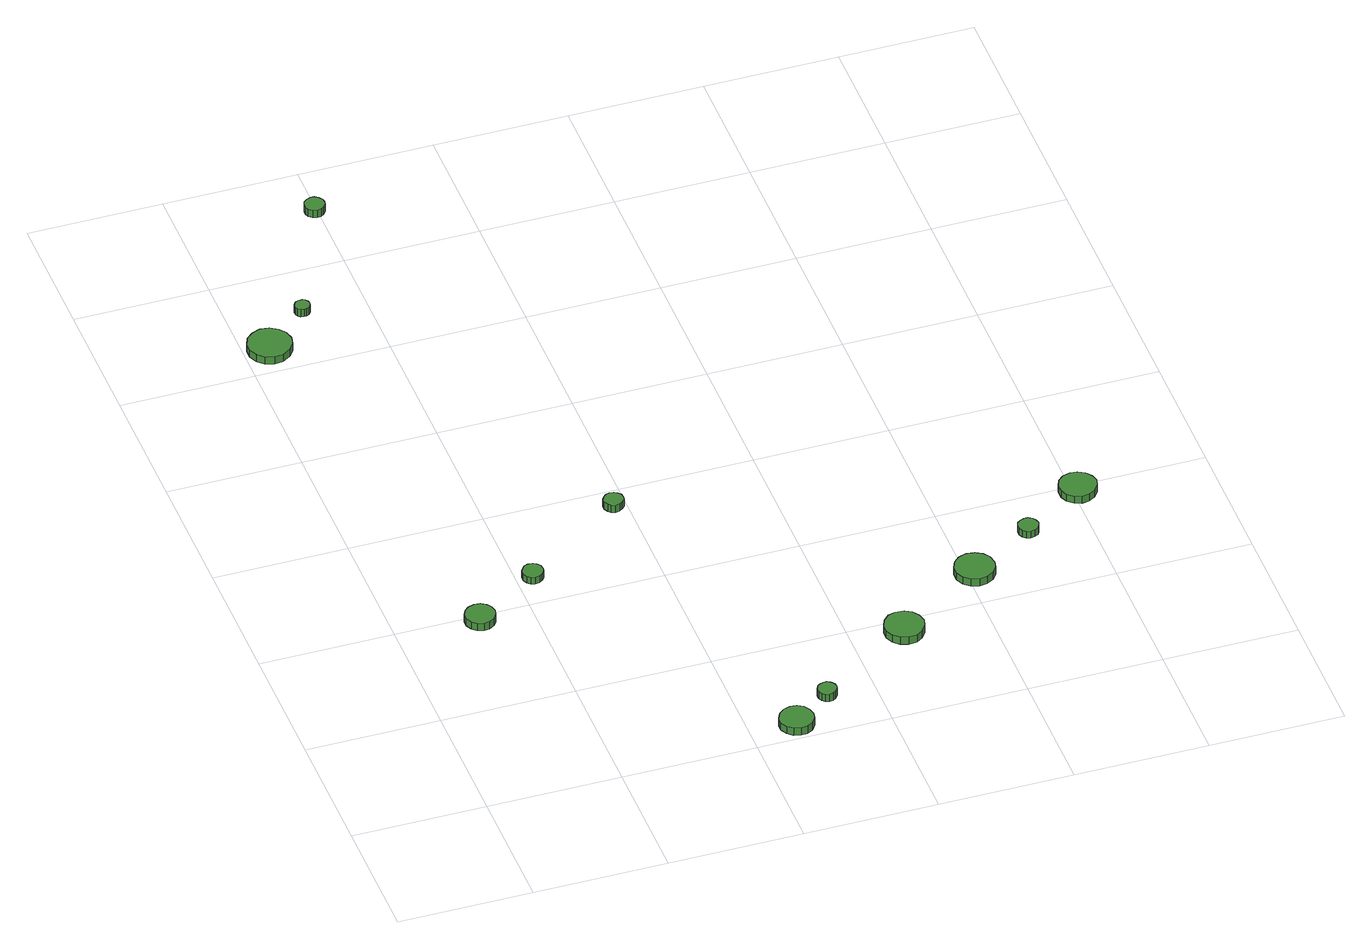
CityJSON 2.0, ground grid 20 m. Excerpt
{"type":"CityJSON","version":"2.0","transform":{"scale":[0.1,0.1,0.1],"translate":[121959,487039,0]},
"CityObjects":{
"tree1":{"type":"SolitaryVegetationObject","attributes":{"function":"something"},"geometry":[{"type":"MultiSurface","lod":"1","boundaries":[[[0,1,2,3,4,5,6,7,8,9,10,11,12,13,14]],[[15,16,17,18,19,20,21,22,23,24,25,26,27,28,29]],[[0,29,28,1]],[[1,28,27,2]],[[2,27,26,3]],[[3,26,25,4]],[[4,25,24,5]],[[5,24,23,6]],[[6,23,22,7]],[[7,22,21,8]],[[8,21,20,9]],[[9,20,19,10]],[[10,19,18,11]],[[11,18,17,12]],[[12,17,16,13]],[[13,16,15,14]],[[14,15,29,0]]]}]},
"tree2":{"type":"SolitaryVegetationObject","attributes":{"function":"something"},"geometry":[{"type":"MultiSurface","lod":"1","boundaries":[[[30,31,32,33,34,35,36,37,38,39,40,41,42,43,44]],[[45,46,47,48,49,50,51,52,53,54,55,56,57,58,59]],[[30,59,58,31]],[[31,58,57,32]],[[32,57,56,33]],[[33,56,55,34]],[[34,55,54,35]],[[35,54,53,36]],[[36,53,52,37]],[[37,52,51,38]],[[38,51,50,39]],[[39,50,49,40]],[[40,49,48,41]],[[41,48,47,42]],[[42,47,46,43]],[[43,46,45,44]],[[44,45,59,30]]]}]},
"tree3":{"type":"SolitaryVegetationObject","attributes":{"function":"something"},"geometry":[{"type":"MultiSurface","lod":"1","boundaries":[[[60,61,62,63,64,65,66,67,68,69,70,71,72,73,74]],[[75,76,77,78,79,80,81,82,83,84,85,86,87,88,89]],[[60,89,88,61]],[[61,88,87,62]],[[62,87,86,63]],[[63,86,85,64]],[[64,85,84,65]],[[65,84,83,66]],[[66,83,82,67]],[[67,82,81,68]],[[68,81,80,69]],[[69,80,79,70]],[[70,79,78,71]],[[71,78,77,72]],[[72,77,76,73]],[[73,76,75,74]],[[74,75,89,60]]]}]},
"tree4":{"type":"SolitaryVegetationObject","attributes":{"function":"something"},"geometry":[{"type":"MultiSurface","lod":"1","boundaries":[[[90,91,92,93,94,95,96,97,98,99,100,101,102,103,104]],[[105,106,107,108,109,110,111,112,113,114,115,116,117,118,119]],[[90,119,118,91]],[[91,118,117,92]],[[92,117,116,93]],[[93,116,115,94]],[[94,115,114,95]],[[95,114,113,96]],[[96,113,112,97]],[[97,112,111,98]],[[98,111,110,99]],[[99,110,109,100]],[[100,109,108,101]],[[101,108,107,102]],[[102,107,106,103]],[[103,106,105,104]],[[104,105,119,90]]]}]},
"tree5":{"type":"SolitaryVegetationObject","attributes":{"function":"something"},"geometry":[{"type":"MultiSurface","lod":"1","boundaries":[[[120,121,122,123,124,125,126,127,128,129,130,131,132,133,134]],[[135,136,137,138,139,140,141,142,143,144,145,146,147,148,149]],[[120,149,148,121]],[[121,148,147,122]],[[122,147,146,123]],[[123,146,145,124]],[[124,145,144,125]],[[125,144,143,126]],[[126,143,142,127]],[[127,142,141,128]],[[128,141,140,129]],[[129,140,139,130]],[[130,139,138,131]],[[131,138,137,132]],[[132,137,136,133]],[[133,136,135,134]],[[134,135,149,120]]]}]},
"tree6":{"type":"SolitaryVegetationObject","attributes":{"function":"something"},"geometry":[{"type":"MultiSurface","lod":"1","boundaries":[[[150,151,152,153,154,155,156,157,158,159,160,161,162,163,164]],[[165,166,167,168,169,170,171,172,173,174,175,176,177,178,179]],[[150,179,178,151]],[[151,178,177,152]],[[152,177,176,153]],[[153,176,175,154]],[[154,175,174,155]],[[155,174,173,156]],[[156,173,172,157]],[[157,172,171,158]],[[158,171,170,159]],[[159,170,169,160]],[[160,169,168,161]],[[161,168,167,162]],[[162,167,166,163]],[[163,166,165,164]],[[164,165,179,150]]]}]},
"tree7":{"type":"SolitaryVegetationObject","attributes":{"function":"something"},"geometry":[{"type":"MultiSurface","lod":"1","boundaries":[[[180,181,182,183,184,185,186,187,188,189,190,191,192,193,194]],[[195,196,197,198,199,200,201,202,203,204,205,206,207,208,209]],[[180,209,208,181]],[[181,208,207,182]],[[182,207,206,183]],[[183,206,205,184]],[[184,205,204,185]],[[185,204,203,186]],[[186,203,202,187]],[[187,202,201,188]],[[188,201,200,189]],[[189,200,199,190]],[[190,199,198,191]],[[191,198,197,192]],[[192,197,196,193]],[[193,196,195,194]],[[194,195,209,180]]]}]},
"tree8":{"type":"SolitaryVegetationObject","attributes":{"function":"something"},"geometry":[{"type":"MultiSurface","lod":"1","boundaries":[[[210,211,212,213,214,215,216,217,218,219,220,221,222,223,224]],[[225,226,227,228,229,230,231,232,233,234,235,236,237,238,239]],[[210,239,238,211]],[[211,238,237,212]],[[212,237,236,213]],[[213,236,235,214]],[[214,235,234,215]],[[215,234,233,216]],[[216,233,232,217]],[[217,232,231,218]],[[218,231,230,219]],[[219,230,229,220]],[[220,229,228,221]],[[221,228,227,222]],[[222,227,226,223]],[[223,226,225,224]],[[224,225,239,210]]]}]},
"tree9":{"type":"SolitaryVegetationObject","attributes":{"function":"something"},"geometry":[{"type":"MultiSurface","lod":"1","boundaries":[[[240,241,242,243,244,245,246,247,248,249,250,251,252,253,254]],[[255,256,257,258,259,260,261,262,263,264,265,266,267,268,269]],[[240,269,268,241]],[[241,268,267,242]],[[242,267,266,243]],[[243,266,265,244]],[[244,265,264,245]],[[245,264,263,246]],[[246,263,262,247]],[[247,262,261,248]],[[248,261,260,249]],[[249,260,259,250]],[[250,259,258,251]],[[251,258,257,252]],[[252,257,256,253]],[[253,256,255,254]],[[254,255,269,240]]]}]},
"tree10":{"type":"SolitaryVegetationObject","attributes":{"function":"something"},"geometry":[{"type":"MultiSurface","lod":"1","boundaries":[[[270,271,272,273,274,275,276,277,278,279,280,281,282,283,284]],[[285,286,287,288,289,290,291,292,293,294,295,296,297,298,299]],[[270,299,298,271]],[[271,298,297,272]],[[272,297,296,273]],[[273,296,295,274]],[[274,295,294,275]],[[275,294,293,276]],[[276,293,292,277]],[[277,292,291,278]],[[278,291,290,279]],[[279,290,289,280]],[[280,289,288,281]],[[281,288,287,282]],[[282,287,286,283]],[[283,286,285,284]],[[284,285,299,270]]]}]},
"tree11":{"type":"SolitaryVegetationObject","attributes":{"function":"something"},"geometry":[{"type":"MultiSurface","lod":"1","boundaries":[[[300,301,302,303,304,305,306,307,308,309,310,311,312,313,314]],[[315,316,317,318,319,320,321,322,323,324,325,326,327,328,329]],[[300,329,328,301]],[[301,328,327,302]],[[302,327,326,303]],[[303,326,325,304]],[[304,325,324,305]],[[305,324,323,306]],[[306,323,322,307]],[[307,322,321,308]],[[308,321,320,309]],[[309,320,319,310]],[[310,319,318,311]],[[311,318,317,312]],[[312,317,316,313]],[[313,316,315,314]],[[314,315,329,300]]]}]},
"tree12":{"type":"SolitaryVegetationObject","attributes":{"function":"something"},"geometry":[{"type":"MultiSurface","lod":"1","boundaries":[[[330,331,332,333,334,335,336,337,338,339,340,341,342,343,344]],[[345,346,347,348,349,350,351,352,353,354,355,356,357,358,359]],[[330,359,358,331]],[[331,358,357,332]],[[332,357,356,333]],[[333,356,355,334]],[[334,355,354,335]],[[335,354,353,336]],[[336,353,352,337]],[[337,352,351,338]],[[338,351,350,339]],[[339,350,349,340]],[[340,349,348,341]],[[341,348,347,342]],[[342,347,346,343]],[[343,346,345,344]],[[344,345,359,330]]]}]}
},
"vertices":[
[145,387,16],[143,396,16],[138,403,16],[130,408,16],[121,409,16],[112,406,16],[105,400,16],[101,392,16],[101,383,16],[105,374,16],[112,368,16],[121,365,16],[130,366,16],[138,371,16],[143,378,16],[143,378,3],[138,371,3],[130,366,3],[121,365,3],[112,368,3],[105,374,3],[101,383,3],[101,392,3],[105,400,3],[112,406,3],[121,409,3],[130,408,3],[138,403,3],[143,396,3],[145,387,3],
[70,1048,15],[67,1061,15],[59,1071,15],[47,1078,15],[34,1080,15],[21,1075,15],[11,1066,15],[6,1054,15],[6,1041,15],[11,1029,15],[21,1020,15],[34,1015,15],[47,1017,15],[59,1024,15],[67,1034,15],[67,1034,2],[59,1024,2],[47,1017,2],[34,1015,2],[21,1020,2],[11,1029,2],[6,1041,2],[6,1054,2],[11,1066,2],[21,1075,2],[34,1080,2],[47,1078,2],[59,1071,2],[67,1061,2],[70,1048,2],
[239,455,14],[238,462,14],[234,467,14],[229,470,14],[222,471,14],[216,469,14],[212,464,14],[209,459,14],[209,452,14],[212,446,14],[216,442,14],[222,440,14],[229,441,14],[234,444,14],[238,449,14],[238,449,2],[234,444,2],[229,441,2],[222,440,2],[216,442,2],[212,446,2],[209,452,2],[209,459,2],[212,464,2],[216,469,2],[222,471,2],[229,470,2],[234,467,2],[238,462,2],[239,455,2],
[119,1112,15],[118,1116,15],[115,1120,15],[111,1122,15],[107,1122,15],[102,1121,15],[99,1118,15],[97,1114,15],[97,1109,15],[99,1105,15],[102,1102,15],[107,1101,15],[111,1101,15],[115,1103,15],[118,1107,15],[118,1107,2],[115,1103,2],[111,1101,2],[107,1101,2],[102,1102,2],[99,1105,2],[97,1109,2],[97,1114,2],[99,1118,2],[102,1121,2],[107,1122,2],[111,1122,2],[115,1120,2],[118,1116,2],[119,1112,2],
[494,31,14],[492,41,14],[486,50,14],[477,55,14],[467,56,14],[457,53,14],[449,46,14],[444,36,14],[444,26,14],[449,16,14],[457,9,14],[467,6,14],[477,7,14],[486,12,14],[492,21,14],[492,21,1],[486,12,1],[477,7,1],[467,6,1],[457,9,1],[449,16,1],[444,26,1],[444,36,1],[449,46,1],[457,53,1],[467,56,1],[477,55,1],[486,50,1],[492,41,1],[494,31,1],
[396,567,15],[395,573,15],[391,577,15],[386,580,15],[380,581,15],[374,579,15],[370,575,15],[367,570,15],[367,564,15],[370,558,15],[374,554,15],[380,552,15],[386,553,15],[391,556,15],[395,561,15],[395,561,2],[391,556,2],[386,553,2],[380,552,2],[374,554,2],[370,558,2],[367,564,2],[367,570,2],[370,575,2],[374,579,2],[380,581,2],[386,580,2],[391,577,2],[395,573,2],[396,567,2],
[544,77,14],[543,83,14],[539,88,14],[534,91,14],[529,91,14],[523,89,14],[519,86,14],[516,80,14],[516,74,14],[519,69,14],[523,65,14],[529,63,14],[534,64,14],[539,67,14],[543,72,14],[543,72,1],[539,67,1],[534,64,1],[529,63,1],[523,65,1],[519,69,1],[516,74,1],[516,80,1],[519,86,1],[523,89,1],[529,91,1],[534,91,1],[539,88,1],[543,83,1],[544,77,1],
[209,1311,19],[208,1317,19],[204,1322,19],[199,1326,19],[193,1326,19],[187,1324,19],[182,1320,19],[180,1314,19],[180,1308,19],[182,1302,19],[187,1298,19],[193,1296,19],[199,1297,19],[204,1300,19],[208,1305,19],[208,1305,6],[204,1300,6],[199,1297,6],[193,1296,6],[187,1298,6],[182,1302,6],[180,1308,6],[180,1314,6],[182,1320,6],[187,1324,6],[193,1326,6],[199,1326,6],[204,1322,6],[208,1317,6],[209,1311,6],
[706,173,16],[703,185,16],[696,195,16],[686,201,16],[673,202,16],[662,199,16],[653,190,16],[648,179,16],[648,167,16],[653,156,16],[662,148,16],[673,144,16],[686,145,16],[696,151,16],[703,161,16],[703,161,3],[696,151,3],[686,145,3],[673,144,3],[662,148,3],[653,156,3],[648,167,3],[648,179,3],[653,190,3],[662,199,3],[673,202,3],[686,201,3],[696,195,3],[703,185,3],[706,173,3],
[841,263,15],[839,275,15],[832,285,15],[821,291,15],[809,293,15],[797,289,15],[788,281,15],[783,270,15],[783,257,15],[788,246,15],[797,238,15],[809,234,15],[821,236,15],[832,242,15],[839,252,15],[839,252,2],[832,242,2],[821,236,2],[809,234,2],[797,238,2],[788,246,2],[783,257,2],[783,270,2],[788,281,2],[797,289,2],[809,293,2],[821,291,2],[832,285,2],[839,275,2],[841,263,2],
[928,326,14],[926,332,14],[923,337,14],[917,341,14],[911,341,14],[905,339,14],[900,335,14],[898,329,14],[898,323,14],[900,317,14],[905,313,14],[911,311,14],[917,312,14],[923,315,14],[926,320,14],[926,320,2],[923,315,2],[917,312,2],[911,311,2],[905,313,2],[900,317,2],[898,323,2],[898,329,2],[900,335,2],[905,339,2],[911,341,2],[917,341,2],[923,337,2],[926,332,2],[928,326,2],
[1035,388,14],[1032,399,14],[1025,408,14],[1015,414,14],[1004,415,14],[993,412,14],[984,404,14],[980,394,14],[980,382,14],[984,372,14],[993,364,14],[1004,360,14],[1015,362,14],[1025,367,14],[1032,377,14],[1032,377,2],[1025,367,2],[1015,362,2],[1004,360,2],[993,364,2],[984,372,2],[980,382,2],[980,394,2],[984,404,2],[993,412,2],[1004,415,2],[1015,414,2],[1025,408,2],[1032,399,2],[1035,388,2]
]}
